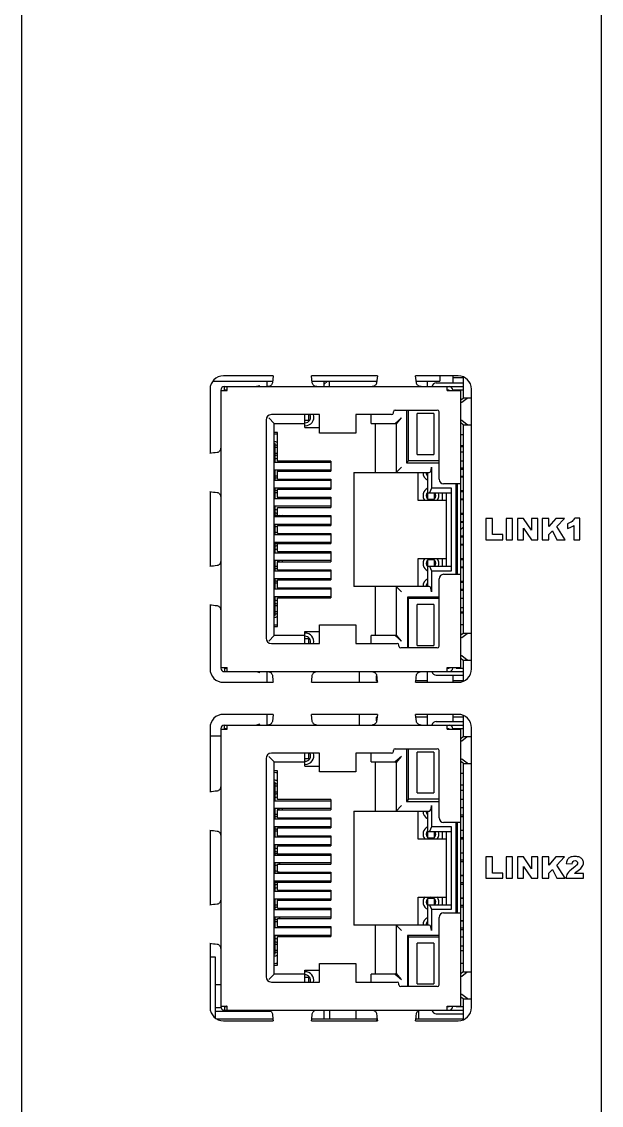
# Model space of a CAD drawing. Header units: millimetres. Extents: x 40 to 522, y -286 to 20.
# Drawn here: x 128.8 to 161.3, y -255.3 to -194.5 of the extents above; entities that cross this region are included whole.
import ezdxf

# ---------------------------------------------------------------- set-up
doc = ezdxf.new("R2010")
doc.units = ezdxf.units.MM
for name, color, linetype in [('02___PRT_ALL_AXES', 7, 'CONTINUOUS'), ('03___PRT_ALL_CURVES', 7, 'CONTINUOUS'), ('ECAD_DIPTRONICS_EMR-08', 7, 'CONTINUOUS'), ('ECAD_PULSE_HX5401NL', 7, 'CONTINUOUS'), ('ECAD_SAMTEC_TSW-102-08-L-S-RA', 7, 'CONTINUOUS'), ('ECAD_SHINNING_1762-608-66-N', 7, 'CONTINUOUS'), ('ECAD_TE_1734099-5', 7, 'CONTINUOUS')]:
    doc.layers.add(name, color=color, linetype=linetype)

# ---------------------------------------------------------------- blocks, each defined once
blk = doc.blocks.new('MOD_CCU702')
at = {"color": 7, "linetype": 'Continuous'}
for p, q in [((-0.25, 6), (-0.25, 91.8)), ((32.25, 91.8), (32.25, 6)), ((13.853, 55.602), (11.062, 55.602)), ((13.853, 55.603), (13.804, 55.206)), ((16.046, 55.206), (15.997, 55.603)), ((19.695, 55.602), (15.997, 55.602)), ((19.695, 55.603), (19.646, 55.206)), ((21.888, 55.206), (21.839, 55.603)), ((24.224, 55.602), (21.839, 55.602)), ((23.94, 55.205), (23.94, 55.602)), ((24.5, 55.49), (23.94, 55.49)), ((10.312, 54.852), (10.312, 51.247)), ((10.912, 54.799), (10.912, 39.203)), ((10.912, 54.773), (11.262, 54.773)), ((11.115, 55.002), (24.5, 55.002)), ((11.115, 54.773), (11.115, 55.002)), ((11.262, 54.799), (11.115, 54.799)), ((11.224, 54.799), (11.222, 54.773)), ((11.262, 54.773), (11.262, 55.002)), ((13.09, 55.048), (12.918, 55.002)), ((13.102, 55.002), (13.09, 55.048)), ((17, 55.002), (17, 55.3)), ((19.65, 55.237), (19.65, 55.3)), ((22.5, 55.002), (22.5, 55.3)), ((22.997, 55.205), (24.5, 55.205)), ((23.612, 54.773), (23.612, 55.002)), ((23.713, 54.799), (23.612, 54.799)), ((23.612, 54.773), (24.374, 54.773)), ((23.713, 54.773), (23.713, 54.799)), ((24.5, 54.799), (23.917, 54.799)), ((23.917, 54.773), (23.917, 54.799)), ((23.94, 54.773), (23.94, 54.799)), ((24.374, 39.229), (24.374, 54.773)), ((24.974, 39.15), (24.974, 54.852)), ((24.374, 54.25), (24.504, 54.352)), ((24.432, 54.121), (24.728, 54.352)), ((24.545, 54.367), (24.96, 54.367)), ((20.589, 53.521), (20.589, 53.575)), ((20.689, 53.675), (23.055, 53.675)), ((21.448, 50.836), (21.448, 53.675)), ((23.155, 49.795), (23.155, 53.575)), ((24.393, 54.12), (24.412, 54.113)), ((24.412, 54.113), (24.432, 54.121)), ((13.452, 53.121), (13.452, 40.881)), ((16.449, 53.421), (13.752, 53.421)), ((15.826, 53.098), (15.635, 53.098)), ((15.826, 53.421), (15.826, 53.098)), ((16.449, 52.383), (16.449, 53.421)), ((20.489, 53.421), (18.481, 53.421)), ((18.481, 53.421), (18.481, 52.383)), ((22.868, 53.479), (21.928, 53.479)), ((21.928, 51.193), (21.928, 53.479)), ((22.868, 53.479), (22.868, 51.193)), ((24.504, 52.858), (24.374, 52.96)), ((24.412, 53.097), (24.393, 53.09)), ((24.432, 53.089), (24.412, 53.097)), ((24.728, 52.858), (24.432, 53.089)), ((18.481, 52.383), (16.449, 52.383)), ((24.545, 52.843), (24.96, 52.843)), ((13.908, 51.802), (13.959, 51.802)), ((13.959, 50.755), (13.959, 51.802)), ((13.959, 51.599), (14.086, 51.599)), ((14.086, 51.244), (13.959, 51.244)), ((21.928, 51.193), (22.868, 51.193)), ((24.5, 51.68), (24.374, 51.68)), ((24.5, 51.621), (24.374, 51.621)), ((24.374, 51.344), (24.5, 51.344)), ((13.908, 50.755), (17.083, 50.755)), ((23.155, 50.836), (21.448, 50.836)), ((24.374, 50.836), (24.5, 50.836)), ((17.083, 50.31), (13.908, 50.31)), ((13.959, 49.739), (13.959, 50.31)), ((14.086, 49.974), (13.959, 49.974)), ((14.086, 50.31), (14.086, 50.247)), ((22.497, 50.177), (22.497, 49.951)), ((22.497, 49.951), (22.52, 49.951)), ((24.5, 50.41), (24.374, 50.41)), ((24.5, 50.351), (24.374, 50.351)), ((24.5, 49.951), (24.374, 49.951)), ((24.5, 49.91), (24.374, 49.91)), ((13.908, 49.739), (17.083, 49.739)), ((17.083, 49.294), (13.908, 49.294)), ((13.959, 48.723), (13.959, 49.294)), ((24.374, 49.541), (23.409, 49.541)), ((24.171, 49.541), (24.171, 44.461)), ((10.312, 49.105), (10.312, 44.897)), ((13.908, 48.723), (17.083, 48.723)), ((13.959, 49.059), (14.086, 49.059)), ((14.086, 48.786), (14.086, 48.723)), ((22.52, 49.081), (22.497, 49.081)), ((22.497, 49.081), (22.497, 48.681)), ((22.497, 48.681), (22.897, 48.681)), ((22.897, 48.681), (22.897, 49.034)), ((23.332, 49.034), (23.332, 48.602)), ((24.171, 49.14), (24.119, 49.14)), ((24.171, 49.081), (24.119, 49.081)), ((24.171, 48.681), (24.119, 48.681)), ((24.5, 49.14), (24.374, 49.14)), ((24.5, 49.081), (24.374, 49.081)), ((24.5, 48.681), (24.374, 48.681)), ((17.083, 48.278), (13.908, 48.278)), ((13.959, 47.707), (13.959, 48.278)), ((24.171, 48.64), (24.119, 48.64)), ((24.5, 48.64), (24.374, 48.64)), ((13.908, 47.707), (17.083, 47.707)), ((13.959, 47.789), (14.086, 47.789)), ((14.086, 47.77), (14.086, 47.707)), ((24.171, 47.87), (24.119, 47.87)), ((24.171, 47.811), (24.119, 47.811)), ((24.5, 47.87), (24.374, 47.87)), ((24.5, 47.811), (24.374, 47.811)), ((17.083, 47.262), (13.908, 47.262)), ((13.959, 46.691), (13.959, 47.262)), ((24.171, 47.411), (24.119, 47.411)), ((24.171, 47.37), (24.119, 47.37)), ((24.5, 47.411), (24.374, 47.411)), ((24.5, 47.37), (24.374, 47.37)), ((13.908, 46.691), (17.083, 46.691)), ((17.083, 46.246), (13.908, 46.246)), ((13.959, 45.675), (13.959, 46.246)), ((14.086, 46.246), (14.086, 46.183)), ((24.171, 46.6), (24.119, 46.6)), ((24.171, 46.541), (24.119, 46.541)), ((24.5, 46.6), (24.374, 46.6)), ((24.5, 46.541), (24.374, 46.541)), ((13.908, 45.675), (17.083, 45.675)), ((14.086, 46.164), (13.959, 46.164)), ((24.171, 46.141), (24.119, 46.141)), ((24.171, 46.1), (24.119, 46.1)), ((24.5, 46.141), (24.374, 46.141)), ((24.5, 46.1), (24.374, 46.1)), ((17.083, 45.23), (13.908, 45.23)), ((13.959, 44.659), (13.959, 45.23)), ((14.086, 45.23), (14.086, 45.167)), ((22.897, 45.271), (22.497, 45.271)), ((22.497, 45.271), (22.497, 44.871)), ((22.897, 44.919), (22.897, 45.271)), ((23.332, 45.351), (23.332, 44.919)), ((24.171, 45.33), (24.119, 45.33)), ((24.171, 45.271), (24.119, 45.271)), ((24.5, 45.33), (24.374, 45.33)), ((24.5, 45.271), (24.374, 45.271)), ((13.908, 44.659), (17.083, 44.659)), ((14.086, 44.894), (13.959, 44.894)), ((22.497, 44.871), (22.52, 44.871)), ((23.409, 44.461), (24.374, 44.461)), ((24.171, 44.871), (24.119, 44.871)), ((24.171, 44.83), (24.119, 44.83)), ((24.5, 44.871), (24.374, 44.871)), ((24.5, 44.83), (24.374, 44.83)), ((17.083, 44.214), (13.908, 44.214)), ((13.959, 43.643), (13.959, 44.214)), ((13.959, 43.979), (14.086, 43.979)), ((22.52, 44.001), (22.497, 44.001)), ((22.497, 44.001), (22.497, 43.776)), ((23.155, 40.427), (23.155, 44.207)), ((24.5, 44.06), (24.374, 44.06)), ((24.5, 44.001), (24.374, 44.001)), ((13.908, 43.643), (17.083, 43.643)), ((17.083, 43.198), (13.908, 43.198)), ((13.959, 42.15), (13.959, 43.198)), ((14.086, 43.706), (14.086, 43.643)), ((24.5, 43.601), (24.374, 43.601)), ((24.5, 43.56), (24.374, 43.56)), ((10.312, 42.755), (10.312, 39.15)), ((13.959, 42.709), (14.086, 42.709)), ((21.448, 43.116), (23.155, 43.116)), ((21.448, 40.327), (21.448, 43.116)), ((22.868, 42.759), (21.928, 42.759)), ((21.928, 40.473), (21.928, 42.759)), ((22.868, 42.759), (22.868, 40.473)), ((24.374, 43.116), (24.5, 43.116)), ((24.374, 42.608), (24.5, 42.608)), ((13.959, 42.15), (13.908, 42.15)), ((14.086, 42.354), (13.959, 42.354)), ((24.5, 42.331), (24.374, 42.331)), ((24.5, 42.29), (24.374, 42.29)), ((16.449, 41.619), (18.481, 41.619)), ((16.449, 40.581), (16.449, 41.619)), ((18.481, 41.619), (18.481, 40.581)), ((15.635, 40.855), (15.826, 40.855)), ((15.826, 40.855), (15.826, 40.581)), ((24.504, 41.144), (24.374, 41.042)), ((24.393, 40.912), (24.412, 40.905)), ((24.412, 40.905), (24.432, 40.913)), ((24.432, 40.913), (24.728, 41.144)), ((24.545, 41.159), (24.96, 41.159)), ((13.752, 40.581), (16.449, 40.581)), ((18.481, 40.581), (20.805, 40.581)), ((20.905, 40.427), (20.905, 40.481)), ((23.055, 40.327), (21.005, 40.327)), ((21.928, 40.473), (22.868, 40.473)), ((24.374, 39.752), (24.504, 39.65)), ((24.412, 39.889), (24.393, 39.882)), ((24.432, 39.881), (24.412, 39.889)), ((24.728, 39.65), (24.432, 39.881)), ((24.545, 39.635), (24.96, 39.635)), ((10.912, 39.229), (11.262, 39.229)), ((11.115, 39.229), (11.115, 39)), ((11.115, 39.203), (11.262, 39.203)), ((11.115, 39), (24.5, 39)), ((11.222, 39.229), (11.224, 39.203)), ((11.262, 39), (11.262, 39.229)), ((12.918, 39), (13.09, 38.954)), ((13.09, 38.954), (13.102, 39)), ((22.5, 38.98), (22.046, 38.98)), ((22.5, 38.4), (22.5, 39)), ((23.612, 39.229), (24.374, 39.229)), ((23.612, 39), (23.612, 39.229)), ((23.612, 39.203), (23.713, 39.203)), ((23.713, 39.203), (23.713, 39.229)), ((23.917, 39.203), (23.917, 39.229)), ((24.119, 39.203), (24.5, 39.203)), ((11.062, 38.4), (13.853, 38.4)), ((15.997, 38.4), (19.695, 38.4)), ((19.65, 38.48), (19.65, 38.765)), ((19.65, 38.48), (19.685, 38.48)), ((21.839, 38.4), (24.224, 38.4)), ((22.5, 38.48), (21.849, 38.48)), ((22.997, 38.797), (24.5, 38.797)), ((23.94, 38.4), (23.94, 38.797)), ((24.5, 38.48), (23.94, 38.48)), ((13.853, 36.602), (11.062, 36.602)), ((13.853, 36.603), (13.804, 36.206)), ((16.046, 36.206), (15.997, 36.603)), ((19.695, 36.602), (15.997, 36.602)), ((19.695, 36.603), (19.646, 36.206)), ((21.888, 36.206), (21.839, 36.603)), ((24.224, 36.602), (21.839, 36.602)), ((22.5, 36.002), (22.5, 36.602)), ((23.94, 36.205), (23.94, 36.602)), ((11.115, 36.002), (24.5, 36.002)), ((11.115, 35.773), (11.115, 36.002)), ((11.262, 35.773), (11.262, 36.002)), ((13.09, 36.048), (12.918, 36.002)), ((13.102, 36.002), (13.09, 36.048)), ((19.675, 36.44), (19.65, 36.44)), ((19.65, 36.237), (19.65, 36.44)), ((22.5, 36.44), (21.859, 36.44)), ((22.997, 36.205), (24.5, 36.205)), ((23.612, 35.773), (23.612, 36.002)), ((24.5, 36.44), (23.94, 36.44)), ((10.312, 35.852), (10.312, 32.247)), ((10.912, 35.799), (10.912, 20.203)), ((10.912, 35.773), (11.262, 35.773)), ((11.262, 35.799), (11.115, 35.799)), ((11.224, 35.799), (11.222, 35.773)), ((23.713, 35.799), (23.612, 35.799)), ((23.612, 35.773), (24.374, 35.773)), ((23.713, 35.773), (23.713, 35.799)), ((24.5, 35.799), (23.917, 35.799)), ((23.917, 35.773), (23.917, 35.799)), ((23.94, 35.773), (23.94, 35.799)), ((24.374, 20.229), (24.374, 35.773)), ((24.374, 35.25), (24.504, 35.352)), ((24.432, 35.121), (24.728, 35.352)), ((24.545, 35.367), (24.96, 35.367)), ((24.974, 20.15), (24.974, 35.852)), ((20.689, 34.675), (23.055, 34.675)), ((21.448, 31.836), (21.448, 34.675)), ((24.393, 35.12), (24.412, 35.113)), ((24.412, 35.113), (24.432, 35.121)), ((13.452, 34.121), (13.452, 21.881)), ((16.449, 34.421), (13.752, 34.421)), ((15.826, 34.098), (15.635, 34.098)), ((15.826, 34.421), (15.826, 34.098)), ((16.449, 33.383), (16.449, 34.421)), ((20.489, 34.421), (18.481, 34.421)), ((18.481, 34.421), (18.481, 33.383)), ((20.589, 34.521), (20.589, 34.575)), ((22.868, 34.479), (21.928, 34.479)), ((21.928, 32.193), (21.928, 34.479)), ((22.868, 34.479), (22.868, 32.193)), ((23.155, 30.795), (23.155, 34.575)), ((24.412, 34.097), (24.393, 34.09)), ((24.432, 34.089), (24.412, 34.097)), ((24.728, 33.858), (24.432, 34.089)), ((24.504, 33.858), (24.374, 33.96)), ((24.545, 33.843), (24.96, 33.843)), ((18.481, 33.383), (16.449, 33.383)), ((13.908, 32.802), (13.959, 32.802)), ((13.959, 31.755), (13.959, 32.802)), ((13.959, 32.599), (14.086, 32.599)), ((14.086, 32.244), (13.959, 32.244)), ((24.5, 32.63), (24.374, 32.63)), ((24.5, 32.621), (24.374, 32.621)), ((24.374, 32.344), (24.5, 32.344)), ((13.908, 31.755), (17.083, 31.755)), ((23.155, 31.836), (21.448, 31.836)), ((21.928, 32.193), (22.868, 32.193)), ((24.374, 31.836), (24.5, 31.836)), ((17.083, 31.31), (13.908, 31.31)), ((13.959, 30.739), (13.959, 31.31)), ((14.086, 31.31), (14.086, 31.247)), ((22.497, 31.177), (22.497, 30.951)), ((24.5, 31.36), (24.374, 31.36)), ((24.5, 31.351), (24.374, 31.351)), ((13.908, 30.739), (17.083, 30.739)), ((14.086, 30.974), (13.959, 30.974)), ((22.497, 30.951), (22.52, 30.951)), ((24.374, 30.541), (23.409, 30.541)), ((24.171, 30.541), (24.171, 25.461)), ((24.5, 30.951), (24.374, 30.951)), ((24.5, 30.86), (24.374, 30.86)), ((10.312, 30.105), (10.312, 25.897)), ((17.083, 30.294), (13.908, 30.294)), ((13.959, 29.723), (13.959, 30.294)), ((13.959, 30.059), (14.086, 30.059)), ((22.52, 30.081), (22.497, 30.081)), ((22.497, 30.081), (22.497, 29.681)), ((22.897, 29.681), (22.897, 30.034)), ((23.332, 30.034), (23.332, 29.602)), ((24.171, 30.09), (24.119, 30.09)), ((24.171, 30.081), (24.119, 30.081)), ((24.5, 30.09), (24.374, 30.09)), ((24.5, 30.081), (24.374, 30.081)), ((13.908, 29.723), (17.083, 29.723)), ((17.083, 29.278), (13.908, 29.278)), ((13.959, 28.707), (13.959, 29.278)), ((14.086, 29.786), (14.086, 29.723)), ((22.497, 29.681), (22.897, 29.681)), ((24.171, 29.681), (24.119, 29.681)), ((24.171, 29.59), (24.119, 29.59)), ((24.5, 29.681), (24.374, 29.681)), ((24.5, 29.59), (24.374, 29.59)), ((13.908, 28.707), (17.083, 28.707)), ((13.959, 28.789), (14.086, 28.789)), ((14.086, 28.77), (14.086, 28.707)), ((24.171, 28.82), (24.119, 28.82)), ((24.171, 28.811), (24.119, 28.811)), ((24.5, 28.82), (24.374, 28.82)), ((24.5, 28.811), (24.374, 28.811)), ((17.083, 28.262), (13.908, 28.262)), ((13.959, 27.691), (13.959, 28.262)), ((24.171, 28.411), (24.119, 28.411)), ((24.171, 28.32), (24.119, 28.32)), ((24.5, 28.411), (24.374, 28.411)), ((24.5, 28.32), (24.374, 28.32)), ((13.908, 27.691), (17.083, 27.691)), ((24.171, 27.55), (24.119, 27.55)), ((24.171, 27.541), (24.119, 27.541)), ((24.5, 27.55), (24.374, 27.55)), ((24.5, 27.541), (24.374, 27.541)), ((17.083, 27.246), (13.908, 27.246)), ((13.959, 26.675), (13.959, 27.246)), ((14.086, 27.164), (13.959, 27.164)), ((14.086, 27.246), (14.086, 27.183)), ((24.171, 27.141), (24.119, 27.141)), ((24.171, 27.05), (24.119, 27.05)), ((24.5, 27.141), (24.374, 27.141)), ((24.5, 27.05), (24.374, 27.05)), ((13.908, 26.675), (17.083, 26.675)), ((17.083, 26.23), (13.908, 26.23)), ((13.959, 25.659), (13.959, 26.23)), ((14.086, 26.23), (14.086, 26.167)), ((22.897, 26.271), (22.497, 26.271)), ((22.497, 26.271), (22.497, 25.871)), ((22.897, 25.919), (22.897, 26.271)), ((23.332, 26.351), (23.332, 25.919)), ((24.171, 26.28), (24.119, 26.28)), ((24.171, 26.271), (24.119, 26.271)), ((24.5, 26.28), (24.374, 26.28)), ((24.5, 26.271), (24.374, 26.271)), ((13.908, 25.659), (17.083, 25.659)), ((14.086, 25.894), (13.959, 25.894)), ((22.497, 25.871), (22.52, 25.871)), ((24.171, 25.871), (24.119, 25.871)), ((24.171, 25.78), (24.119, 25.78)), ((24.5, 25.871), (24.374, 25.871)), ((24.5, 25.78), (24.374, 25.78)), ((17.083, 25.214), (13.908, 25.214)), ((13.959, 24.643), (13.959, 25.214)), ((13.959, 24.979), (14.086, 24.979)), ((22.52, 25.001), (22.497, 25.001)), ((22.497, 25.001), (22.497, 24.776)), ((23.155, 21.427), (23.155, 25.207)), ((23.409, 25.461), (24.374, 25.461)), ((24.5, 25.01), (24.374, 25.01)), ((24.5, 25.001), (24.374, 25.001)), ((13.908, 24.643), (17.083, 24.643)), ((14.086, 24.706), (14.086, 24.643)), ((24.5, 24.601), (24.374, 24.601)), ((24.5, 24.51), (24.374, 24.51)), ((10.312, 23.755), (10.312, 20.15)), ((17.083, 24.198), (13.908, 24.198)), ((13.959, 23.15), (13.959, 24.198)), ((21.448, 24.116), (23.155, 24.116)), ((21.448, 21.327), (21.448, 24.116)), ((22.868, 23.759), (21.928, 23.759)), ((21.928, 21.473), (21.928, 23.759)), ((22.868, 23.759), (22.868, 21.473)), ((24.374, 24.116), (24.5, 24.116)), ((13.959, 23.15), (13.908, 23.15)), ((13.959, 23.709), (14.086, 23.709)), ((14.086, 23.354), (13.959, 23.354)), ((24.374, 23.608), (24.5, 23.608)), ((24.5, 23.331), (24.374, 23.331)), ((16.449, 22.619), (18.481, 22.619)), ((16.449, 21.581), (16.449, 22.619)), ((18.481, 22.619), (18.481, 21.581)), ((24.504, 22.144), (24.374, 22.042)), ((24.393, 21.912), (24.412, 21.905)), ((24.412, 21.905), (24.432, 21.913)), ((24.432, 21.913), (24.728, 22.144)), ((24.545, 22.159), (24.96, 22.159)), ((13.752, 21.581), (16.449, 21.581)), ((15.635, 21.855), (15.826, 21.855)), ((15.826, 21.855), (15.826, 21.581)), ((18.481, 21.581), (20.805, 21.581)), ((20.905, 21.427), (20.905, 21.481)), ((23.055, 21.327), (21.005, 21.327)), ((21.928, 21.473), (22.868, 21.473)), ((24.374, 20.752), (24.504, 20.65)), ((24.412, 20.889), (24.393, 20.882)), ((24.432, 20.881), (24.412, 20.889)), ((24.728, 20.65), (24.432, 20.881)), ((10.912, 20.229), (11.262, 20.229)), ((11.115, 20.229), (11.115, 20)), ((11.115, 20.203), (11.262, 20.203)), ((11.222, 20.229), (11.224, 20.203)), ((11.262, 20), (11.262, 20.229)), ((23.612, 20.229), (24.374, 20.229)), ((23.612, 20), (23.612, 20.229)), ((23.612, 20.203), (23.713, 20.203)), ((23.713, 20.203), (23.713, 20.229)), ((23.917, 20.203), (23.917, 20.229)), ((24.119, 20.203), (24.5, 20.203)), ((24.545, 20.635), (24.96, 20.635)), ((11.115, 20), (24.5, 20)), ((12.918, 20), (13.09, 19.954)), ((13.09, 19.954), (13.102, 20)), ((17, 20), (17, 19.56)), ((18.5, 19.5), (18.5, 20)), ((22, 19.959), (22, 19.56)), ((22.997, 19.797), (24.5, 19.797)), ((11.062, 19.4), (13.853, 19.4)), ((15.997, 19.4), (19.695, 19.4)), ((21.839, 19.4), (24.224, 19.4))]:
    blk.add_line(p, q, dxfattribs=at)
at = {"color": 2, "linetype": 'Continuous'}
for p, q in [((16.7, 55.111), (16.89, 55.3)), ((24.374, 46.979), (24.5, 47.105)), ((24.119, 46.724), (24.171, 46.776)), ((19.633, 19.4), (19.688, 19.455))]:
    blk.add_line(p, q, dxfattribs=at)
at = {"color": 6, "linetype": 'Continuous'}
for p, q in [((21.321, 53.675), (21.321, 50.711)), ((13.908, 52.933), (13.603, 53.237)), ((13.908, 52.933), (15.635, 52.933)), ((13.908, 41.02), (13.908, 52.933)), ((15.635, 52.704), (15.635, 53.421)), ((19.344, 52.933), (19.344, 53.421)), ((19.344, 52.933), (20.69, 52.933)), ((19.572, 52.933), (19.572, 50.177)), ((21.046, 53.237), (20.69, 52.933)), ((20.741, 52.882), (21.046, 53.237)), ((14.086, 52.425), (13.908, 52.425)), ((14.086, 50.818), (14.086, 52.425)), ((15.635, 52.704), (16.449, 52.704)), ((20.741, 52.882), (20.741, 50.177)), ((24.374, 52.31), (24.5, 52.31)), ((17.083, 50.818), (14.086, 50.818)), ((17.083, 50.818), (17.083, 50.247)), ((20.741, 50.177), (21.046, 50.482)), ((21.448, 50.838), (21.321, 50.711)), ((21.321, 50.711), (23.155, 50.711)), ((22.724, 50.482), (22.724, 49.288)), ((14.086, 50.247), (17.083, 50.247)), ((14.086, 49.802), (14.086, 50.247)), ((18.379, 50.177), (22.601, 50.177)), ((18.379, 50.177), (18.379, 43.776)), ((21.985, 48.602), (21.985, 50.177)), ((22.519, 49.034), (22.519, 50.177)), ((14.086, 49.802), (17.083, 49.802)), ((17.083, 49.802), (17.083, 49.231)), ((22.724, 49.288), (22.621, 49.034)), ((23.852, 49.288), (22.724, 49.288)), ((23.852, 44.665), (23.852, 49.288)), ((24.119, 44.461), (24.119, 49.541)), ((14.086, 49.231), (17.083, 49.231)), ((14.086, 48.786), (14.086, 49.231)), ((14.086, 48.786), (17.083, 48.786)), ((17.083, 48.786), (17.083, 48.215)), ((22.519, 49.034), (23.852, 49.034)), ((23.56, 49.034), (23.56, 44.919)), ((14.086, 48.215), (17.083, 48.215)), ((14.086, 47.77), (14.086, 48.215)), ((23.56, 48.602), (21.985, 48.602)), ((14.086, 47.77), (17.083, 47.77)), ((17.083, 47.77), (17.083, 47.199)), ((14.086, 47.199), (17.083, 47.199)), ((14.086, 46.754), (14.086, 47.199)), ((14.086, 46.754), (17.083, 46.754)), ((17.083, 46.754), (17.083, 46.183)), ((14.086, 46.183), (17.083, 46.183)), ((14.086, 45.738), (14.086, 46.183)), ((14.086, 45.738), (17.083, 45.738)), ((17.083, 45.738), (17.083, 45.167)), ((14.086, 45.167), (17.083, 45.167)), ((14.086, 44.722), (14.086, 45.167)), ((21.985, 45.351), (23.56, 45.351)), ((21.985, 43.776), (21.985, 45.351)), ((14.086, 44.722), (17.083, 44.722)), ((17.083, 44.722), (17.083, 44.151)), ((22.519, 44.919), (23.852, 44.919)), ((22.519, 43.776), (22.519, 44.919)), ((22.621, 44.919), (22.724, 44.665)), ((22.724, 44.665), (23.852, 44.665)), ((22.724, 44.665), (22.724, 43.471)), ((14.086, 44.151), (17.083, 44.151)), ((14.086, 43.706), (14.086, 44.151)), ((14.086, 43.706), (17.083, 43.706)), ((17.083, 43.706), (17.083, 43.135)), ((22.601, 43.776), (18.379, 43.776)), ((19.572, 43.776), (19.572, 41.02)), ((20.741, 43.776), (21.046, 43.471)), ((20.741, 43.776), (20.741, 41.071)), ((23.155, 43.188), (21.375, 43.188)), ((21.375, 43.188), (21.448, 43.115)), ((21.375, 43.188), (21.375, 40.327)), ((14.086, 43.135), (17.083, 43.135)), ((14.086, 41.528), (14.086, 43.135)), ((13.908, 41.528), (14.086, 41.528)), ((24.374, 41.642), (24.5, 41.642)), ((13.908, 41.02), (13.603, 40.715)), ((15.635, 41.02), (13.908, 41.02)), ((15.635, 41.249), (16.449, 41.249)), ((15.635, 40.581), (15.635, 41.249)), ((20.69, 41.02), (19.344, 41.02)), ((19.344, 40.581), (19.344, 41.02)), ((20.69, 41.02), (21.046, 40.715)), ((21.046, 40.715), (20.741, 41.071)), ((24.119, 39.204), (23.917, 39.204)), ((24.119, 39.229), (24.119, 39.204)), ((21.321, 34.675), (21.321, 31.711)), ((13.908, 33.933), (13.603, 34.238)), ((15.635, 33.704), (15.635, 34.421)), ((19.344, 33.933), (19.344, 34.421)), ((21.046, 34.238), (20.69, 33.933)), ((20.741, 33.882), (21.046, 34.238)), ((13.908, 33.933), (15.635, 33.933)), ((13.908, 22.02), (13.908, 33.933)), ((15.635, 33.704), (16.449, 33.704)), ((19.344, 33.933), (20.69, 33.933)), ((19.572, 33.933), (19.572, 31.177)), ((20.741, 33.882), (20.741, 31.177)), ((14.086, 33.425), (13.908, 33.425)), ((14.086, 31.818), (14.086, 33.425)), ((24.374, 33.31), (24.5, 33.31)), ((17.083, 31.818), (14.086, 31.818)), ((17.083, 31.818), (17.083, 31.247)), ((21.448, 31.838), (21.321, 31.711)), ((21.321, 31.711), (23.155, 31.711)), ((14.086, 31.247), (17.083, 31.247)), ((14.086, 30.802), (14.086, 31.247)), ((18.379, 31.177), (22.601, 31.177)), ((18.379, 31.177), (18.379, 24.776)), ((20.741, 31.177), (21.046, 31.482)), ((21.985, 29.602), (21.985, 31.177)), ((22.519, 30.034), (22.519, 31.177)), ((22.724, 31.482), (22.724, 30.288)), ((14.086, 30.802), (17.083, 30.802)), ((17.083, 30.802), (17.083, 30.231)), ((24.119, 25.461), (24.119, 30.541)), ((14.086, 30.231), (17.083, 30.231)), ((14.086, 29.786), (14.086, 30.231)), ((22.519, 30.034), (23.852, 30.034)), ((22.724, 30.288), (22.621, 30.034)), ((23.852, 30.288), (22.724, 30.288)), ((23.56, 30.034), (23.56, 25.919)), ((23.852, 25.665), (23.852, 30.288)), ((14.086, 29.786), (17.083, 29.786)), ((14.086, 29.215), (17.083, 29.215)), ((14.086, 28.77), (14.086, 29.215)), ((17.083, 29.786), (17.083, 29.215)), ((23.56, 29.602), (21.985, 29.602)), ((14.086, 28.77), (17.083, 28.77)), ((17.083, 28.77), (17.083, 28.199)), ((14.086, 28.199), (17.083, 28.199)), ((14.086, 27.754), (14.086, 28.199)), ((14.086, 27.754), (17.083, 27.754)), ((17.083, 27.754), (17.083, 27.183)), ((14.086, 27.183), (17.083, 27.183)), ((14.086, 26.738), (14.086, 27.183)), ((14.086, 26.738), (17.083, 26.738)), ((14.086, 26.167), (17.083, 26.167)), ((14.086, 25.722), (14.086, 26.167)), ((17.083, 26.738), (17.083, 26.167)), ((21.985, 26.351), (23.56, 26.351)), ((21.985, 24.776), (21.985, 26.351)), ((14.086, 25.722), (17.083, 25.722)), ((17.083, 25.722), (17.083, 25.151)), ((22.519, 25.919), (23.852, 25.919)), ((22.519, 24.776), (22.519, 25.919)), ((22.621, 25.919), (22.724, 25.665)), ((22.724, 25.665), (23.852, 25.665)), ((22.724, 25.665), (22.724, 24.471)), ((14.086, 25.151), (17.083, 25.151)), ((14.086, 24.706), (14.086, 25.151)), ((14.086, 24.706), (17.083, 24.706)), ((17.083, 24.706), (17.083, 24.135)), ((22.601, 24.776), (18.379, 24.776)), ((19.572, 24.776), (19.572, 22.02)), ((20.741, 24.776), (21.046, 24.471)), ((20.741, 24.776), (20.741, 22.071)), ((14.086, 24.135), (17.083, 24.135)), ((14.086, 22.528), (14.086, 24.135)), ((23.155, 24.188), (21.375, 24.188)), ((21.375, 24.188), (21.448, 24.115)), ((21.375, 24.188), (21.375, 21.327)), ((13.908, 22.528), (14.086, 22.528)), ((24.374, 22.642), (24.5, 22.642)), ((13.908, 22.02), (13.603, 21.715)), ((15.635, 22.02), (13.908, 22.02)), ((15.635, 22.249), (16.449, 22.249)), ((15.635, 21.581), (15.635, 22.249)), ((20.69, 22.02), (19.344, 22.02)), ((19.344, 21.581), (19.344, 22.02)), ((20.69, 22.02), (21.046, 21.715)), ((21.046, 21.715), (20.741, 22.071)), ((24.119, 20.204), (23.917, 20.204)), ((24.119, 20.229), (24.119, 20.204))]:
    blk.add_line(p, q, dxfattribs=at)
at = {"color": 7, "linetype": 'Continuous'}
for centre, radius, start, end in [((11.062, 54.852), 0.75, 90, 180), ((24.224, 54.852), 0.75, 0, 90), ((11.115, 54.799), 0.203, 90, 180), ((22.997, 54.951), 0.254, 90, 168.46304), ((23.713, 54.799), 0.203, 0, 90), ((20.489, 53.521), 0.1, 270, 0), ((20.689, 53.575), 0.1, 90, 180), ((23.055, 53.575), 0.1, 0, 90), ((13.752, 53.121), 0.3, 90, 180), ((15.648, 53.276), 0.305, 267.50159, 28.81331), ((15.648, 53.276), 0.483, 268.43641, 17.68194), ((14.035, 52.818), 0.483, 254.69622, 276.2062), ((13.908, 51.421), 0.483, 68.1715, 90), ((13.908, 51.421), 0.305, 54.26175, 80.16387), ((13.908, 51.421), 0.305, 279.82828, 305.76611), ((13.908, 51.421), 0.483, 276.20615, 291.83325), ((13.908, 50.151), 0.305, 279.82828, 305.76611), ((13.908, 50.151), 0.305, 18.21113, 31.70774), ((13.908, 50.151), 0.483, 11.46211, 19.37692), ((22.697, 50.151), 0.445, 176.70019, 246.1397), ((22.697, 50.151), 0.267, 174.50386, 221.41774), ((13.908, 50.151), 0.483, 300.80149, 313.07662), ((13.908, 48.881), 0.483, 46.94257, 59.25615), ((22.697, 48.881), 0.445, 113.8647, 219.31479), ((23.409, 49.795), 0.254, 180, 270), ((13.908, 48.881), 0.305, 54.26175, 80.16387), ((13.908, 48.881), 0.305, 328.32055, 341.76337), ((13.908, 48.881), 0.483, 340.60838, 348.54549), ((22.697, 48.881), 0.267, 138.58226, 221.41774), ((22.697, 48.881), 0.267, 228.58226, 311.41774), ((22.697, 48.881), 0.267, 318.58226, 35.13736), ((22.697, 48.881), 0.445, 320.71732, 20.17602), ((13.908, 47.611), 0.483, 68.1715, 83.80194), ((13.908, 47.611), 0.305, 54.26175, 80.16387), ((13.908, 47.611), 0.305, 18.21113, 31.70774), ((13.908, 47.611), 0.483, 11.46211, 19.37692), ((13.908, 47.611), 0.483, 276.20615, 291.83325), ((13.908, 47.611), 0.483, 300.80149, 313.07662), ((13.908, 46.341), 0.483, 68.1715, 83.80194), ((13.908, 46.341), 0.483, 46.94257, 59.25615), ((13.908, 46.341), 0.305, 328.32055, 341.76337), ((13.908, 46.341), 0.483, 340.60838, 348.54549), ((13.908, 46.341), 0.305, 279.82828, 305.76611), ((13.908, 46.341), 0.483, 276.20615, 291.83325), ((13.908, 45.071), 0.305, 18.21113, 31.70774), ((13.908, 45.071), 0.483, 11.46211, 19.37692), ((22.697, 45.071), 0.445, 140.71732, 246.1397), ((22.697, 45.071), 0.267, 138.58226, 221.41774), ((22.697, 45.071), 0.267, 48.58226, 131.41774), ((22.697, 45.071), 0.267, 324.86259, 41.41774), ((22.697, 45.071), 0.445, 339.84299, 39.31479), ((13.908, 45.071), 0.305, 279.82828, 305.76611), ((13.908, 45.071), 0.483, 300.80149, 313.07662), ((23.409, 44.207), 0.254, 90, 180), ((13.908, 43.801), 0.305, 54.26175, 80.16387), ((13.908, 43.801), 0.483, 46.94257, 59.25615), ((22.697, 43.801), 0.445, 113.8647, 183.30328), ((22.697, 43.801), 0.267, 138.58226, 185.49606), ((13.908, 43.801), 0.305, 328.32055, 341.76337), ((13.908, 43.801), 0.483, 340.60838, 348.54549), ((13.908, 42.531), 0.483, 68.1715, 83.80194), ((13.908, 42.531), 0.305, 54.26175, 80.16387), ((13.908, 42.531), 0.483, 270, 291.83325), ((13.908, 42.531), 0.305, 279.82828, 305.76611), ((14.035, 41.134), 0.483, 83.80189, 105.30383), ((13.752, 40.881), 0.3, 180, 270), ((15.648, 40.677), 0.483, 348.45853, 91.56648), ((15.648, 40.677), 0.305, 341.61717, 92.49462), ((20.805, 40.481), 0.1, 0, 90), ((21.005, 40.427), 0.1, 180, 270), ((23.055, 40.427), 0.1, 270, 0), ((11.062, 39.15), 0.75, 180, 270), ((11.115, 39.203), 0.203, 180, 270), ((22.997, 39.051), 0.254, 191.53696, 270), ((23.713, 39.203), 0.203, 270, 360), ((24.224, 39.15), 0.75, 270, 0), ((11.062, 35.852), 0.75, 90, 180), ((24.224, 35.852), 0.75, 0, 90), ((11.115, 35.799), 0.203, 90, 180), ((22.997, 35.951), 0.254, 90, 168.46304), ((23.713, 35.799), 0.203, 0, 90), ((20.689, 34.575), 0.1, 90, 180), ((23.055, 34.575), 0.1, 0, 90), ((13.752, 34.121), 0.3, 90, 180), ((15.648, 34.276), 0.305, 267.50159, 28.81331), ((15.648, 34.276), 0.483, 268.43641, 17.68194), ((20.489, 34.521), 0.1, 270, 0), ((14.035, 33.818), 0.483, 254.69622, 276.2062), ((13.908, 32.421), 0.483, 68.1715, 90), ((13.908, 32.421), 0.305, 54.26175, 80.16387), ((13.908, 32.421), 0.305, 279.82828, 305.76611), ((13.908, 32.421), 0.483, 276.20615, 291.83325), ((13.908, 31.151), 0.305, 18.21113, 31.70774), ((13.908, 31.151), 0.483, 11.46211, 19.37692), ((22.697, 31.151), 0.445, 176.70019, 246.1397), ((22.697, 31.151), 0.267, 174.50386, 221.41774), ((13.908, 31.151), 0.305, 279.82828, 305.76611), ((13.908, 31.151), 0.483, 300.80149, 313.07662), ((23.409, 30.795), 0.254, 180, 270), ((13.908, 29.881), 0.305, 54.26175, 80.16387), ((13.908, 29.881), 0.483, 46.94257, 59.25615), ((22.697, 29.881), 0.445, 113.8647, 219.31479), ((22.697, 29.881), 0.267, 138.58226, 221.41774), ((22.697, 29.881), 0.267, 318.58226, 35.13736), ((22.697, 29.881), 0.445, 320.71732, 20.17602), ((13.908, 29.881), 0.305, 328.32055, 341.76337), ((13.908, 29.881), 0.483, 340.60838, 348.54549), ((22.697, 29.881), 0.267, 228.58226, 311.41774), ((13.908, 28.611), 0.483, 68.1715, 83.80194), ((13.908, 28.611), 0.305, 54.26175, 80.16387), ((13.908, 28.611), 0.305, 18.21113, 31.70774), ((13.908, 28.611), 0.483, 11.46211, 19.37692), ((13.908, 28.611), 0.483, 276.20615, 291.83325), ((13.908, 28.611), 0.483, 300.80149, 313.07662), ((13.908, 27.341), 0.483, 68.1715, 83.80194), ((13.908, 27.341), 0.483, 46.94257, 59.25615), ((13.908, 27.341), 0.305, 279.82828, 305.76611), ((13.908, 27.341), 0.483, 276.20615, 291.83325), ((13.908, 27.341), 0.305, 328.32055, 341.76337), ((13.908, 27.341), 0.483, 340.60838, 348.54549), ((13.908, 26.071), 0.305, 18.21113, 31.70774), ((13.908, 26.071), 0.483, 11.46211, 19.37692), ((22.697, 26.071), 0.445, 140.71732, 246.1397), ((22.697, 26.071), 0.267, 138.58226, 221.41774), ((22.697, 26.071), 0.267, 48.58226, 131.41774), ((22.697, 26.071), 0.267, 324.86259, 41.41774), ((22.697, 26.071), 0.445, 339.84299, 39.31479), ((13.908, 26.071), 0.305, 279.82828, 305.76611), ((13.908, 26.071), 0.483, 300.80149, 313.07662), ((13.908, 24.801), 0.305, 54.26175, 80.16387), ((13.908, 24.801), 0.483, 46.94257, 59.25615), ((22.697, 24.801), 0.445, 113.8647, 183.30328), ((22.697, 24.801), 0.267, 138.58226, 185.49606), ((23.409, 25.207), 0.254, 90, 180), ((13.908, 24.801), 0.305, 328.32055, 341.76337), ((13.908, 24.801), 0.483, 340.60838, 348.54549), ((13.908, 23.531), 0.483, 68.1715, 83.80194), ((13.908, 23.531), 0.305, 54.26175, 80.16387), ((13.908, 23.531), 0.305, 279.82828, 305.76611), ((13.908, 23.531), 0.483, 270, 291.83325), ((14.035, 22.134), 0.483, 83.80189, 105.30383), ((15.648, 21.677), 0.483, 348.45853, 91.56648), ((15.648, 21.677), 0.305, 341.61717, 92.49462), ((13.752, 21.881), 0.3, 180, 270), ((20.805, 21.481), 0.1, 0, 90), ((21.005, 21.427), 0.1, 180, 270), ((23.055, 21.427), 0.1, 270, 0), ((11.062, 20.15), 0.75, 180, 270), ((11.115, 20.203), 0.203, 180, 270), ((23.713, 20.203), 0.203, 270, 360), ((24.224, 20.15), 0.75, 270, 0), ((17.4, 19.56), 0.4, 180, 188.85982), ((22.4, 19.56), 0.4, 180, 188.73738), ((22.997, 20.051), 0.254, 191.53696, 270)]:
    blk.add_arc(centre, radius, start, end, dxfattribs=at)
at = {"color": 6, "linetype": 'Continuous'}
for centre, start, end in [((20.69, 52.882), 0, 90), ((20.69, 41.071), 270, 0), ((20.69, 33.882), 0, 90), ((20.69, 22.071), 270, 0)]:
    blk.add_arc(centre, 0.0508, start, end, dxfattribs=at)
at = {"color": 7, "linetype": 'Continuous'}
for centre, major_axis, ratio, start_param, end_param in [((24.545, 54.113), (0, 0.254), 0.466308, 0, 0.349066), ((24.545, 53.097), (0, 0.254), 0.466308, -3.490659, -3.141593), ((14.566, 51.018), (5.004, 0), 0.087489, 2.451113, 2.589545), ((14.566, 49.334), (5.004, 0), 0.087489, -2.589545, -2.451113), ((14.566, 44.668), (5.004, 0), 0.087489, 2.451113, 2.589545), ((14.566, 42.984), (5.004, 0), 0.087489, -2.589545, -2.451113), ((24.545, 40.905), (0, 0.254), 0.466308, 0, 0.349066), ((24.545, 39.889), (0, 0.254), 0.466308, -3.490659, -3.141593), ((14.083, 42.654), (0, 5.004), 0.087489, -3.832073, -3.696002), ((15.767, 42.654), (0, 5.004), 0.087489, -2.587184, -2.451113), ((19.925, 42.654), (0, 5.004), 0.087489, -3.832073, -3.696002), ((21.609, 42.654), (0, 5.004), 0.087489, -2.587184, -2.451113), ((24.545, 35.113), (0, 0.254), 0.466308, 0, 0.349066), ((24.545, 34.097), (0, 0.254), 0.466308, -3.490659, -3.141593), ((14.566, 32.018), (5.004, 0), 0.087489, 2.451113, 2.589545), ((14.566, 30.334), (5.004, 0), 0.087489, -2.589545, -2.451113), ((14.566, 25.668), (5.004, 0), 0.087489, 2.451113, 2.589545), ((14.566, 23.984), (5.004, 0), 0.087489, -2.589545, -2.451113), ((24.545, 21.905), (0, 0.254), 0.466308, 0, 0.349066), ((24.545, 20.889), (0, 0.254), 0.466308, -3.490659, -3.141593), ((14.083, 23.654), (0, 5.004), 0.087489, -3.832073, -3.696002), ((15.767, 23.654), (0, 5.004), 0.087489, -2.587184, -2.451113), ((19.925, 23.654), (0, 5.004), 0.087489, -3.832073, -3.696002), ((21.609, 23.654), (0, 5.004), 0.087489, -2.587184, -2.451113)]:
    blk.add_ellipse(centre, major_axis=major_axis, ratio=ratio, start_param=start_param, end_param=end_param, dxfattribs=at)
at = {"color": 6, "linetype": 'Continuous'}
for centre, start_param, end_param in [((22.601, 50.482), -3.141593, -1.570796), ((22.601, 43.471), -1.570796, 0), ((22.601, 31.482), -3.141593, -1.570796), ((22.601, 24.471), -1.570796, 0)]:
    blk.add_ellipse(centre, major_axis=(0, 0.305), ratio=0.404026, start_param=start_param, end_param=end_param, dxfattribs=at)
at = {"color": 7, "linetype": 'Continuous'}
for points, knots in [([(11.222, 54.773), (11.226, 54.78), (11.232, 54.79), (11.242, 54.799), (11.247, 54.799)], [0, 0, 0, 0, 0.599098, 1, 1, 1, 1]), ([(13.804, 55.206), (13.802, 55.182), (13.787, 55.132), (13.734, 55.066), (13.653, 55.016), (13.586, 55.002), (13.551, 55.002)], [0, 0, 0, 0, 0.204323, 0.434087, 0.700109, 1, 1, 1, 1]), ([(16.299, 55.002), (16.264, 55.002), (16.197, 55.016), (16.116, 55.066), (16.063, 55.132), (16.048, 55.182), (16.046, 55.206)], [0, 0, 0, 0, 0.299848, 0.565922, 0.795722, 1, 1, 1, 1]), ([(19.646, 55.206), (19.644, 55.182), (19.629, 55.132), (19.576, 55.066), (19.495, 55.016), (19.428, 55.002), (19.393, 55.002)], [0, 0, 0, 0, 0.204323, 0.434087, 0.700109, 1, 1, 1, 1]), ([(22.141, 55.002), (22.106, 55.002), (22.039, 55.016), (21.958, 55.066), (21.905, 55.132), (21.89, 55.182), (21.888, 55.206)], [0, 0, 0, 0, 0.299848, 0.565922, 0.795722, 1, 1, 1, 1]), ([(24.728, 54.352), (24.731, 54.354), (24.743, 54.362), (24.758, 54.367), (24.769, 54.367)], [0, 0, 0, 0, 0.273103, 1, 1, 1, 1]), ([(24.769, 52.843), (24.765, 52.843), (24.751, 52.844), (24.737, 52.851), (24.728, 52.858)], [0, 0, 0, 0, 0.235955, 1, 1, 1, 1]), ([(10.912, 51.55), (10.912, 51.515), (10.898, 51.448), (10.847, 51.367), (10.782, 51.314), (10.732, 51.299), (10.708, 51.297)], [0, 0, 0, 0, 0.299848, 0.565922, 0.795722, 1, 1, 1, 1]), ([(10.708, 49.055), (10.732, 49.053), (10.782, 49.038), (10.847, 48.985), (10.898, 48.904), (10.912, 48.837), (10.912, 48.802)], [0, 0, 0, 0, 0.204323, 0.434087, 0.700109, 1, 1, 1, 1]), ([(10.912, 45.2), (10.912, 45.165), (10.898, 45.098), (10.847, 45.017), (10.782, 44.964), (10.732, 44.949), (10.708, 44.947)], [0, 0, 0, 0, 0.299848, 0.565922, 0.795722, 1, 1, 1, 1]), ([(10.708, 42.705), (10.732, 42.703), (10.782, 42.688), (10.847, 42.635), (10.898, 42.554), (10.912, 42.487), (10.912, 42.452)], [0, 0, 0, 0, 0.204323, 0.434087, 0.700109, 1, 1, 1, 1]), ([(24.728, 41.144), (24.731, 41.146), (24.743, 41.154), (24.758, 41.159), (24.769, 41.159)], [0, 0, 0, 0, 0.273103, 1, 1, 1, 1]), ([(24.769, 39.635), (24.765, 39.635), (24.751, 39.636), (24.737, 39.643), (24.728, 39.65)], [0, 0, 0, 0, 0.235955, 1, 1, 1, 1]), ([(11.247, 39.203), (11.242, 39.203), (11.232, 39.212), (11.226, 39.222), (11.222, 39.229)], [0, 0, 0, 0, 0.400847, 1, 1, 1, 1]), ([(13.551, 39), (13.586, 39), (13.653, 38.986), (13.734, 38.936), (13.787, 38.87), (13.802, 38.82), (13.804, 38.796)], [0, 0, 0, 0, 0.299848, 0.565922, 0.795722, 1, 1, 1, 1]), ([(16.046, 38.796), (16.048, 38.82), (16.063, 38.87), (16.116, 38.936), (16.197, 38.986), (16.264, 39), (16.299, 39)], [0, 0, 0, 0, 0.204323, 0.434087, 0.700109, 1, 1, 1, 1]), ([(19.393, 39), (19.428, 39), (19.495, 38.986), (19.576, 38.936), (19.629, 38.87), (19.644, 38.82), (19.646, 38.796)], [0, 0, 0, 0, 0.299848, 0.565922, 0.795722, 1, 1, 1, 1]), ([(21.888, 38.796), (21.89, 38.82), (21.905, 38.87), (21.958, 38.936), (22.039, 38.986), (22.106, 39), (22.141, 39)], [0, 0, 0, 0, 0.204323, 0.434087, 0.700109, 1, 1, 1, 1]), ([(13.804, 36.206), (13.802, 36.182), (13.787, 36.132), (13.734, 36.066), (13.653, 36.016), (13.586, 36.002), (13.551, 36.002)], [0, 0, 0, 0, 0.204323, 0.434087, 0.700109, 1, 1, 1, 1]), ([(16.299, 36.002), (16.264, 36.002), (16.197, 36.016), (16.116, 36.066), (16.063, 36.132), (16.048, 36.182), (16.046, 36.206)], [0, 0, 0, 0, 0.299848, 0.565922, 0.795722, 1, 1, 1, 1]), ([(19.646, 36.206), (19.644, 36.182), (19.629, 36.132), (19.576, 36.066), (19.495, 36.016), (19.428, 36.002), (19.393, 36.002)], [0, 0, 0, 0, 0.204323, 0.434087, 0.700109, 1, 1, 1, 1]), ([(22.141, 36.002), (22.106, 36.002), (22.039, 36.016), (21.958, 36.066), (21.905, 36.132), (21.89, 36.182), (21.888, 36.206)], [0, 0, 0, 0, 0.299848, 0.565922, 0.795722, 1, 1, 1, 1]), ([(11.222, 35.773), (11.226, 35.78), (11.232, 35.79), (11.242, 35.799), (11.247, 35.799)], [0, 0, 0, 0, 0.599098, 1, 1, 1, 1]), ([(24.728, 35.352), (24.731, 35.354), (24.743, 35.362), (24.758, 35.367), (24.769, 35.367)], [0, 0, 0, 0, 0.273103, 1, 1, 1, 1]), ([(24.769, 33.843), (24.765, 33.843), (24.751, 33.844), (24.737, 33.851), (24.728, 33.858)], [0, 0, 0, 0, 0.235955, 1, 1, 1, 1]), ([(10.912, 32.55), (10.912, 32.515), (10.898, 32.448), (10.847, 32.367), (10.782, 32.314), (10.732, 32.299), (10.708, 32.297)], [0, 0, 0, 0, 0.299848, 0.565922, 0.795722, 1, 1, 1, 1]), ([(10.708, 30.055), (10.732, 30.053), (10.782, 30.038), (10.847, 29.985), (10.898, 29.904), (10.912, 29.837), (10.912, 29.802)], [0, 0, 0, 0, 0.204323, 0.434087, 0.700109, 1, 1, 1, 1]), ([(10.912, 26.2), (10.912, 26.165), (10.898, 26.098), (10.847, 26.017), (10.782, 25.964), (10.732, 25.949), (10.708, 25.947)], [0, 0, 0, 0, 0.299848, 0.565922, 0.795722, 1, 1, 1, 1]), ([(10.708, 23.705), (10.732, 23.703), (10.782, 23.688), (10.847, 23.635), (10.898, 23.554), (10.912, 23.487), (10.912, 23.452)], [0, 0, 0, 0, 0.204323, 0.434087, 0.700109, 1, 1, 1, 1]), ([(24.728, 22.144), (24.731, 22.146), (24.743, 22.154), (24.758, 22.159), (24.769, 22.159)], [0, 0, 0, 0, 0.273103, 1, 1, 1, 1]), ([(11.247, 20.203), (11.242, 20.203), (11.232, 20.212), (11.226, 20.222), (11.222, 20.229)], [0, 0, 0, 0, 0.400847, 1, 1, 1, 1]), ([(24.769, 20.635), (24.765, 20.635), (24.751, 20.636), (24.737, 20.643), (24.728, 20.65)], [0, 0, 0, 0, 0.235955, 1, 1, 1, 1]), ([(13.551, 20), (13.586, 20), (13.653, 19.986), (13.734, 19.936), (13.787, 19.87), (13.802, 19.82), (13.804, 19.796)], [0, 0, 0, 0, 0.299848, 0.565922, 0.795722, 1, 1, 1, 1]), ([(16.046, 19.796), (16.048, 19.82), (16.063, 19.87), (16.116, 19.936), (16.197, 19.986), (16.264, 20), (16.299, 20)], [0, 0, 0, 0, 0.204323, 0.434087, 0.700109, 1, 1, 1, 1]), ([(19.393, 20), (19.428, 20), (19.495, 19.986), (19.576, 19.936), (19.629, 19.87), (19.644, 19.82), (19.646, 19.796)], [0, 0, 0, 0, 0.299848, 0.565922, 0.795722, 1, 1, 1, 1]), ([(21.888, 19.796), (21.89, 19.82), (21.905, 19.87), (21.958, 19.936), (22.039, 19.986), (22.106, 20), (22.141, 20)], [0, 0, 0, 0, 0.204323, 0.434087, 0.700109, 1, 1, 1, 1])]:
    blk.add_open_spline(points, degree=3, knots=knots, dxfattribs=at)
at = {"layer": '02___PRT_ALL_AXES', "color": 7, "linetype": 'Continuous'}
for p, q in [((13.853, 55.602), (11.062, 55.602)), ((19.695, 55.602), (15.997, 55.602)), ((24.224, 55.602), (21.839, 55.602)), ((24.5, 55.543), (24.5, 54.352)), ((10.312, 54.852), (10.312, 51.247)), ((24.974, 39.15), (24.974, 54.852)), ((24.5, 52.862), (24.5, 41.144)), ((10.312, 49.105), (10.312, 44.897)), ((10.312, 42.755), (10.312, 39.15)), ((24.5, 39.654), (24.5, 38.459)), ((11.062, 38.4), (13.853, 38.4)), ((15.997, 38.4), (19.695, 38.4)), ((21.839, 38.4), (24.224, 38.4)), ((13.853, 36.602), (11.062, 36.602)), ((19.695, 36.602), (15.997, 36.602)), ((24.224, 36.602), (21.839, 36.602)), ((24.5, 36.543), (24.5, 35.352)), ((10.312, 35.852), (10.312, 32.247)), ((24.974, 20.15), (24.974, 35.852)), ((24.5, 33.862), (24.5, 22.144)), ((10.312, 30.105), (10.312, 25.897)), ((10.312, 23.755), (10.312, 20.15)), ((24.5, 20.654), (24.5, 19.459)), ((10.59, 19.95), (13.704, 19.95)), ((13.84, 19.5), (10.706, 19.5)), ((19.682, 19.5), (16.01, 19.5)), ((16.7, 20), (16.7, 19.5)), ((24.5, 19.5), (21.852, 19.5)), ((11.062, 19.4), (13.853, 19.4)), ((15.997, 19.4), (19.695, 19.4)), ((21.839, 19.4), (24.224, 19.4))]:
    blk.add_line(p, q, dxfattribs=at)
for centre, start, end in [((11.062, 54.852), 90, 180), ((24.224, 54.852), 0, 90), ((11.062, 39.15), 180, 270), ((24.224, 39.15), 270, 0), ((11.062, 35.852), 90, 180), ((24.224, 35.852), 0, 90), ((11.062, 20.15), 180, 270), ((24.224, 20.15), 270, 0)]:
    blk.add_arc(centre, 0.75, start, end, dxfattribs=at)
at = {"layer": '03___PRT_ALL_CURVES', "color": 4, "linetype": 'Continuous'}
for p, q in [((26.145, 47.601), (25.774, 47.601)), ((25.774, 47.601), (25.774, 46.401)), ((26.145, 46.696), (26.145, 47.601)), ((27.279, 47.601), (26.907, 47.601)), ((26.907, 47.601), (26.907, 46.401)), ((27.279, 46.401), (27.279, 47.601)), ((27.893, 47.601), (27.547, 47.601)), ((27.547, 47.601), (27.547, 46.401)), ((28.345, 46.936), (27.893, 47.601)), ((28.695, 47.601), (28.345, 47.601)), ((28.345, 47.601), (28.345, 46.936)), ((28.695, 46.401), (28.695, 47.601)), ((29.313, 47.601), (28.943, 47.601)), ((28.943, 47.601), (28.943, 46.401)), ((29.313, 47.148), (29.313, 47.601)), ((29.701, 47.601), (29.313, 47.148)), ((30.195, 47.601), (29.701, 47.601)), ((29.757, 47.148), (30.195, 47.601)), ((31.039, 47.621), (30.763, 47.621)), ((31.039, 46.401), (31.039, 47.621)), ((27.896, 47.059), (28.345, 46.401)), ((27.896, 46.401), (27.896, 47.059)), ((29.313, 46.693), (29.505, 46.894)), ((29.505, 46.894), (29.758, 46.401)), ((30.215, 46.401), (29.757, 47.148)), ((30.351, 47.3), (30.351, 47.026)), ((30.702, 47.201), (30.702, 46.401)), ((25.774, 46.401), (26.724, 46.401)), ((26.724, 46.696), (26.145, 46.696)), ((26.724, 46.401), (26.724, 46.696)), ((26.907, 46.401), (27.279, 46.401)), ((27.547, 46.401), (27.896, 46.401)), ((28.345, 46.401), (28.695, 46.401)), ((28.943, 46.401), (29.313, 46.401)), ((29.313, 46.401), (29.313, 46.693)), ((29.758, 46.401), (30.215, 46.401)), ((30.702, 46.401), (31.039, 46.401)), ((26.145, 28.601), (25.774, 28.601)), ((25.774, 28.601), (25.774, 27.401)), ((26.145, 27.696), (26.145, 28.601)), ((27.279, 28.601), (26.907, 28.601)), ((26.907, 28.601), (26.907, 27.401)), ((27.279, 27.401), (27.279, 28.601)), ((27.893, 28.601), (27.547, 28.601)), ((27.547, 28.601), (27.547, 27.401)), ((28.345, 27.936), (27.893, 28.601)), ((28.695, 28.601), (28.345, 28.601)), ((28.345, 28.601), (28.345, 27.936)), ((28.695, 27.401), (28.695, 28.601)), ((29.313, 28.601), (28.943, 28.601)), ((28.943, 28.601), (28.943, 27.401)), ((29.313, 28.148), (29.313, 28.601)), ((29.701, 28.601), (29.313, 28.148)), ((30.195, 28.601), (29.701, 28.601)), ((29.757, 28.148), (30.195, 28.601)), ((27.896, 28.059), (28.345, 27.401)), ((27.896, 27.401), (27.896, 28.059)), ((30.215, 27.401), (29.757, 28.148)), ((30.283, 28.238), (30.617, 28.211)), ((25.774, 27.401), (26.724, 27.401)), ((26.724, 27.696), (26.145, 27.696)), ((26.724, 27.401), (26.724, 27.696)), ((26.907, 27.401), (27.279, 27.401)), ((27.547, 27.401), (27.896, 27.401)), ((28.345, 27.401), (28.695, 27.401)), ((28.943, 27.401), (29.313, 27.401)), ((29.313, 27.693), (29.505, 27.894)), ((29.313, 27.401), (29.313, 27.693)), ((29.505, 27.894), (29.758, 27.401)), ((29.758, 27.401), (30.215, 27.401)), ((30.259, 27.401), (31.259, 27.401)), ((30.739, 27.673), (30.818, 27.745)), ((31.259, 27.673), (30.739, 27.673)), ((30.818, 27.745), (30.953, 27.843)), ((31.259, 27.401), (31.259, 27.673))]:
    blk.add_line(p, q, dxfattribs=at)
for points in [[(30.763, 47.621), (30.727, 47.546), (30.678, 47.482), (30.616, 47.432)], [(30.616, 47.432), (30.553, 47.38), (30.464, 47.336), (30.351, 47.3)], [(30.351, 47.026), (30.428, 47.049), (30.492, 47.074), (30.543, 47.1)], [(30.543, 47.1), (30.594, 47.125), (30.647, 47.159), (30.702, 47.201)], [(30.767, 28.621), (30.654, 28.621), (30.567, 28.607), (30.503, 28.579)], [(31.04, 28.581), (30.975, 28.608), (30.884, 28.621), (30.767, 28.621)], [(30.355, 28.458), (30.32, 28.405), (30.297, 28.332), (30.283, 28.238)], [(30.503, 28.579), (30.439, 28.551), (30.39, 28.51), (30.355, 28.458)], [(30.69, 27.988), (30.53, 27.869), (30.421, 27.766), (30.363, 27.679)], [(30.617, 28.211), (30.626, 28.278), (30.644, 28.326), (30.672, 28.353)], [(30.672, 28.353), (30.698, 28.379), (30.734, 28.393), (30.776, 28.393)], [(30.877, 28.153), (30.85, 28.116), (30.788, 28.06), (30.69, 27.988)], [(30.776, 28.393), (30.817, 28.393), (30.851, 28.38), (30.878, 28.354)], [(30.919, 28.26), (30.919, 28.226), (30.905, 28.191), (30.877, 28.153)], [(30.878, 28.354), (30.905, 28.328), (30.919, 28.296), (30.919, 28.26)], [(30.953, 27.843), (31.066, 27.922), (31.144, 27.995), (31.186, 28.062)], [(31.194, 28.458), (31.157, 28.513), (31.106, 28.554), (31.04, 28.581)], [(31.186, 28.062), (31.229, 28.129), (31.251, 28.198), (31.251, 28.272)], [(31.251, 28.272), (31.251, 28.341), (31.232, 28.402), (31.194, 28.458)], [(30.363, 27.679), (30.305, 27.593), (30.27, 27.499), (30.259, 27.401)]]:
    blk.add_open_spline(points, degree=3, dxfattribs=at)
at = {"layer": 'ECAD_DIPTRONICS_EMR-08', "color": 7, "linetype": 'Continuous'}
for p, q in [((13.5, 55.3), (13.5, 55.002)), ((13.5, 39), (13.5, 38.4)), ((13.5, 36.602), (13.5, 36.002)), ((10.312, 35.389), (10.912, 35.389))]:
    blk.add_line(p, q, dxfattribs=at)
at = {"layer": 'ECAD_PULSE_HX5401NL', "color": 7, "linetype": 'Continuous'}
for p, q in [((18.676, 39), (18.676, 38.4)), ((18.676, 36.602), (18.676, 36.002)), ((10.59, 21.447), (10.912, 21.447))]:
    blk.add_line(p, q, dxfattribs=at)
at = {"layer": 'ECAD_SAMTEC_TSW-102-08-L-S-RA', "color": 7, "linetype": 'Continuous'}
for p, q in [((10.312, 23), (10.59, 23)), ((10.59, 23), (10.59, 19.574))]:
    blk.add_line(p, q, dxfattribs=at)
at = {"layer": 'ECAD_SHINNING_1762-608-66-N', "color": 7, "linetype": 'Continuous'}
for p, q in [((23.2, 55.602), (23.2, 55.3)), ((10.462, 55.3), (13.816, 55.3)), ((16.034, 55.3), (19.658, 55.3)), ((21.876, 55.3), (23.2, 55.3))]:
    blk.add_line(p, q, dxfattribs=at)
at = {"layer": 'ECAD_TE_1734099-5', "color": 7, "linetype": 'Continuous'}
for p, q in [((16.7, 55.3), (16.7, 55.002)), ((10.59, 20.16), (10.912, 20.16))]:
    blk.add_line(p, q, dxfattribs=at)

msp = doc.modelspace()

# ---------------------------------------------------------------- block references
msp.add_blockref('MOD_CCU702', (129, -270))

doc.saveas('drawing.dxf')
